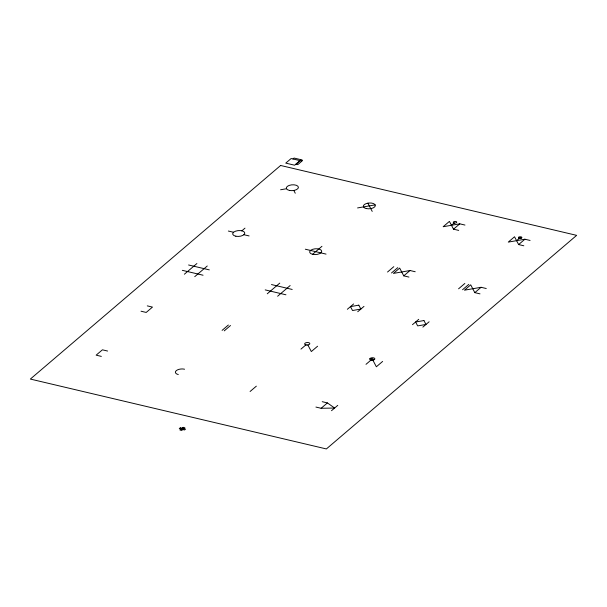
<?xml version="1.0" encoding="UTF-8"?>
<svg xmlns="http://www.w3.org/2000/svg" width="607" height="607" viewBox="0 0 607 607"><rect width="100%" height="100%" fill="white"/><g stroke="black" fill="none" stroke-linecap="round" stroke-linejoin="round"><path stroke-width="0.91" d="M292.999 158.966L294.069 158.055L302.119 159.952L301.042 160.87L291.125 158.541L285.76 163.116L294.645 165.21L300.002 160.635M184.376 274.22L196.896 263.537M241.852 230.819L244.985 228.149M194.741 276.671L207.26 265.987M222.109 330.36L228.369 325.018M312.582 254.31L321.945 246.313M267.262 293.788L279.781 283.105M224.241 330.861L230.501 325.519M277.627 296.231L290.146 285.556M387.539 272.027L393.791 266.685M250.084 391.5L256.344 386.158M347.348 309.282L353.608 303.948M300.966 349.116L305.875 344.92M391.515 272.968L397.775 267.626M451.464 225.28L454.104 223.027M459.78 223.831L443.156 226.73L449.415 221.388L453.52 229.173L459.78 223.831L464.962 225.06M357.728 311.732L363.988 306.398M317.582 346.225L311.323 351.559L307.848 344.958M410.029 270.517L393.412 273.416L399.664 268.074L403.769 275.859L410.029 270.517L415.211 271.746M366.006 364.329L372.258 358.987L376.363 366.772L382.622 361.431M412.479 324.669L418.739 319.328M458.581 288.803L464.841 283.461M516.58 240.668L519.713 237.997M321.111 408.283L327.401 402.911L334.639 408.033L321.111 408.283L315.928 407.062M462.557 289.736L468.816 284.395M524.896 239.219L508.271 242.11L514.531 236.768L518.636 244.56L524.896 239.219L530.078 240.44M422.859 327.12L429.119 321.778M331.505 410.704L337.765 405.362M481.078 287.293L464.454 290.184L470.713 284.842L474.818 292.635L481.078 287.293L486.253 288.515M280.601 189.763L286.481 188.739M357.569 207.935L375.156 204.87M518.674 237.261L521.641 237.959M453.52 229.173L458.702 230.394M518.636 244.56L523.818 245.782M228.361 231.039L233.543 232.261M243.908 234.712L249.09 235.933M305.329 249.211L326.05 254.105M403.769 275.859L408.951 277.08M474.818 292.635L480 293.856M188.587 264.986L209.309 269.88M271.473 284.554L292.195 289.448M182.328 270.327L203.049 275.221M265.213 289.896L285.935 294.79M147.289 305.875L152.463 307.096L146.211 312.438L141.029 311.216M370.035 358.464L374.481 359.511M107.591 351.043L102.408 349.814L96.149 355.156L101.331 356.385M322.218 401.69L327.401 402.911M182.123 428.208L183.868 428.618M180.985 429.179L182.73 429.589M367.88 203.155L372.22 211.395M293.803 190.469L295.26 193.223M178.299 374.557A6.07 2.914 -4.1 0 1 176.25 370.657A6.07 2.914 -4.1 0 1 184.566 369.208M280.631 165.476L30.35 379.064L326.369 448.945L576.65 235.357L280.631 165.476M300.693 160.202L295.996 164.209L297.779 164.626L302.468 160.62L300.693 160.202M180.279 427.844L179.27 428.701L184.566 429.953L185.575 429.096L180.279 427.844M183.132 427.351L179.976 430.037L181.721 430.446L184.869 427.76L183.132 427.351M358.805 305.162L350.474 306.618L352.53 310.518L360.862 309.069L358.805 305.162M423.929 320.549L415.605 321.998L417.662 325.898L425.985 324.449L423.929 320.549M370.892 360.126A2.603 1.252 -4.1 0 0 374.86 358.881A2.603 1.252 -4.1 0 0 371.036 357.948A2.603 1.252 -4.1 0 0 370.892 360.126M305.989 344.943A2.603 1.252 -4.1 0 0 309.82 343.6A2.603 1.252 -4.1 0 0 305.86 342.78A2.603 1.252 -4.1 0 0 305.989 344.943M312.704 254.341A6.024 2.891 -4.1 0 0 321.702 251.313A6.024 2.891 -4.1 0 0 312.658 249.318A6.024 2.891 -4.1 0 0 312.704 254.341M235.842 236.214A6.062 2.914 -4.1 0 0 244.773 233.073A6.062 2.914 -4.1 0 0 235.554 231.176A6.062 2.914 -4.1 0 0 235.842 236.214M519.243 238.369A1.738 0.835 -4.1 0 0 521.891 237.542A1.738 0.835 -4.1 0 0 519.342 236.92A1.738 0.835 -4.1 0 0 519.243 238.369M454.18 223.042A1.738 0.835 -4.1 0 0 456.73 222.147A1.738 0.835 -4.1 0 0 454.097 221.601A1.738 0.835 -4.1 0 0 454.18 223.042M366.241 208.55A6.024 2.891 -4.1 0 0 375.331 205.598A6.024 2.891 -4.1 0 0 366.385 203.52A6.024 2.891 -4.1 0 0 366.241 208.55M289.478 190.446A6.062 2.914 -4.1 0 0 298.409 187.305A6.062 2.914 -4.1 0 0 289.182 185.408A6.062 2.914 -4.1 0 0 289.478 190.446"/></g></svg>
